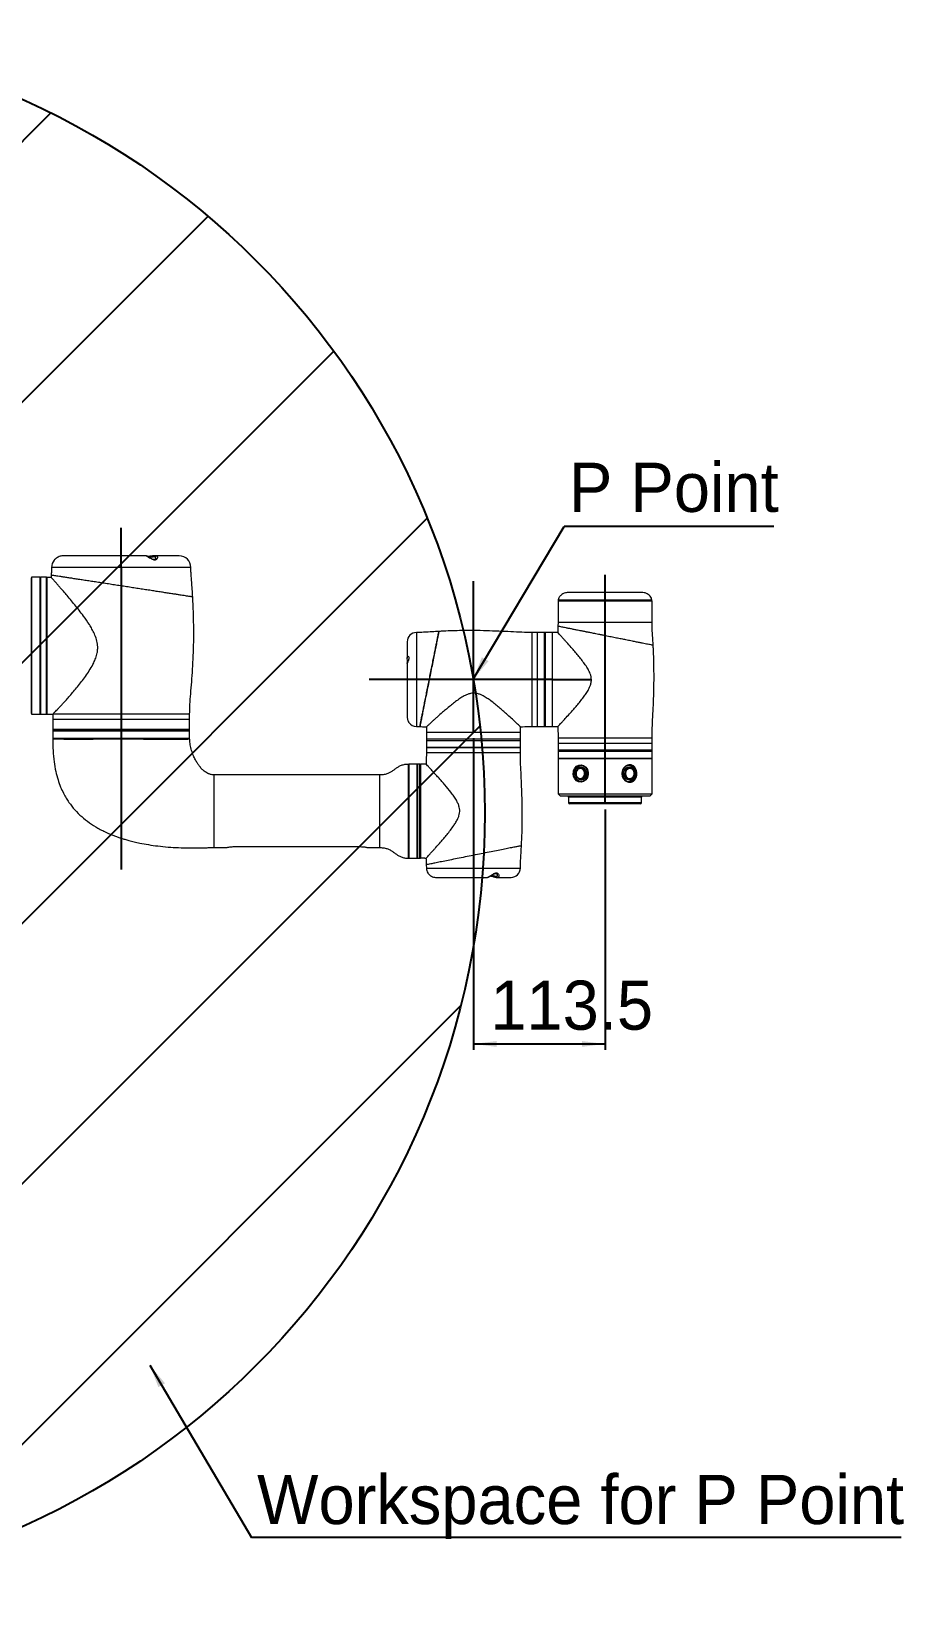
# Model space of a CAD drawing. Header units: millimetres. Extents: x 14 to 206, y 4 to 295.
# Drawn here: x 130.5 to 205.7, y 4.5 to 139.2 of the extents above; entities that cross this region are included whole.
import ezdxf

# ---------------------------------------------------------------- set-up
doc = ezdxf.new("R2010")
doc.units = ezdxf.units.MM
doc.layers.add('标注层', color=3, linetype='Continuous')
doc.styles.add('SLDTEXTSTYLE1', font='ARIAL.TTF', dxfattribs={"width": 0.5688})
doc.styles.add('SLDTEXTSTYLE2', font='ARIAL.TTF', dxfattribs={"width": 0.948})
doc.styles.get("Standard").update_dxf_attribs({"font": 'HYSWLONGFANGSONG.TTF'})
doc.dimstyles.new('SLDDIMSTYLE0', dxfattribs={"dimtxt": 4.10931, "dimasz": 2, "dimexe": 0, "dimexo": 0.0625, "dimgap": 1.027327, "dimtad": 2, "dimlfac": 10, "dimrnd": 1e-09, "dimzin": 12, "dimdsep": 46, "dimtxsty": 'SLDTEXTSTYLE1', "dimsah": 1, "dimcen": 0.09, "dimadec": 0, "dimazin": 3, "dimtfac": 1, "dimtofl": 0, "dimtmove": 0, "dimatfit": 3, "dimfxl": 0, "dimfrac": 2, "dimtolj": 1, "dimtzin": 12, "dimarcsym": 0})
doc.dimstyles.new('SLDDIMSTYLE2', dxfattribs={"dimtxt": 0.18, "dimasz": 2, "dimexe": 0, "dimexo": 0.0625, "dimgap": 0, "dimtad": 0, "dimtih": 1, "dimtoh": 1, "dimdec": 0, "dimrnd": 1e-09, "dimzin": 0, "dimdsep": 46, "dimtxsty": 'Standard', "dimsah": 1, "dimcen": 0.09, "dimadec": 0, "dimazin": 0, "dimtfac": 2, "dimtdec": 0, "dimtofl": 0, "dimtmove": 0, "dimatfit": 3, "dimfxl": 0, "dimfrac": 2, "dimtolj": 1, "dimtzin": 0, "dimarcsym": 0})

# ---------------------------------------------------------------- blocks, each defined once
blk = doc.blocks.new('_D_4')
at = {"layer": '标注层'}
for p, q in [((168.57, 78.28), (168.57, 51.43)), ((179.92, 72.13), (179.92, 51.43)), ((168.57, 51.93), (179.92, 51.93))]:
    blk.add_line(p, q, dxfattribs=at)
for points in [[(168.57, 51.93), (170.57, 51.68), (170.57, 52.18)], [(179.92, 51.93), (177.92, 52.18), (177.92, 51.68)]]:
    blk.add_solid(points, dxfattribs=at)
at = {"layer": '标注层', "insert": (170.03, 57.39), "char_height": 4.233, "attachment_point": 1, "style": 'SLDTEXTSTYLE2'}
blk.add_mtext('113.5', dxfattribs=at)
blk = doc.blocks.new('SW_NOTE_2')
at = {"layer": '标注层', "color": 0}
blk.add_line((18.07, 0), (0, 0), dxfattribs=at)
at = {"layer": '标注层', "color": 0, "insert": (0.42, 5.49), "char_height": 4.233, "attachment_point": 1, "style": 'SLDTEXTSTYLE2'}
blk.add_mtext('P Point', dxfattribs=at)
blk = doc.blocks.new('SW_NOTE_3')
at = {"layer": '标注层', "color": 0}
blk.add_line((56.01, 0), (0, 0), dxfattribs=at)
at = {"layer": '标注层', "color": 0, "insert": (0.49, 5.39), "char_height": 4.2333, "attachment_point": 1, "style": 'SLDTEXTSTYLE2'}
blk.add_mtext('Workspace for P Point', dxfattribs=at)

msp = doc.modelspace()

# ---------------------------------------------------------------- hatches: boundary and pattern name
at = {"layer": '标注层'}
h = msp.add_hatch(dxfattribs=at)
h.set_pattern_fill('ANSI31', color=256, scale=5, style=0)
edge = h.paths.add_edge_path(flags=0)
edge.add_arc((102.2219, 71.8307), 67.3392, 0, 360)
edge = h.paths.add_edge_path(flags=0)
edge.add_arc((102.2219, 71.8307), 19.2, 0, 360)

# ---------------------------------------------------------------- linework, layer by layer
at = {"color": 8, "linetype": 'Continuous', "lineweight": 18}
for p, q in [((144.2219, 92.9957), (132.2219, 92.9957)), ((131.2719, 92.1457), (131.2719, 80.3457)), ((131.7719, 80.3457), (131.7719, 92.1457)), ((183.9716, 90.0819), (175.8716, 90.0819)), ((175.8832, 90.1933), (183.96, 90.1933)), ((183.9716, 88.2319), (175.8716, 88.2319)), ((163.6716, 87.3819), (163.6716, 79.2819)), ((173.6216, 87.3819), (173.6216, 79.2819)), ((174.0716, 87.3819), (174.0716, 79.2819)), ((174.6716, 87.3819), (174.6716, 79.2819)), ((174.7716, 87.3819), (174.7716, 79.2819)), ((144.1219, 80.3457), (132.3219, 80.3457)), ((144.0729, 79.0307), (132.3219, 79.0307)), ((144.1219, 79.0307), (144.0729, 79.0307)), ((172.6216, 78.1819), (164.5216, 78.1819)), ((183.9716, 78.2819), (175.8716, 78.2819)), ((164.5216, 78.0819), (170.6586, 78.0819)), ((164.5216, 77.0319), (172.6216, 77.0319)), ((170.6586, 78.0819), (172.6216, 78.0819)), ((183.9716, 77.8319), (175.8716, 77.8319)), ((183.9716, 77.2319), (175.8716, 77.2319)), ((183.9716, 77.1319), (175.8716, 77.1319)), ((162.9705, 67.9325), (162.9705, 76.0314)), ((163.7716, 76.0319), (163.7716, 67.9319)), ((163.9716, 71.9819), (163.9716, 76.0319)), ((160.5216, 68.8519), (160.5216, 75.1119)), ((179.9216, 73.1819), (176.7716, 73.1819)), ((183.0716, 73.1819), (179.9216, 73.1819)), ((163.9716, 67.9319), (163.9716, 71.9819)), ((176.7716, 72.7319), (179.9216, 72.7319)), ((179.9216, 72.7319), (183.0716, 72.7319)), ((164.5216, 67.0819), (172.6216, 67.0819))]:
    msp.add_line(p, q, dxfattribs=at)
at = {"color": 7, "linetype": 'Continuous', "lineweight": 18}
for p, q in [((132.5228, 93.7045), (132.4858, 93.6692)), ((132.5235, 93.7034), (132.5683, 93.7447)), ((140.3327, 93.9957), (133.2412, 93.9957)), ((140.3291, 93.9928), (140.3274, 93.9926)), ((140.4722, 93.9513), (140.4234, 93.9614)), ((140.5229, 93.946), (140.4668, 93.9519)), ((140.5421, 93.9455), (140.491, 93.9493)), ((143.2219, 93.9957), (141.0924, 93.9957)), ((130.4719, 92.095), (130.4719, 80.3964)), ((130.4919, 91.9957), (130.4719, 91.9957)), ((131.2219, 92.1457), (130.4919, 92.1457)), ((130.4919, 92.1457), (130.4919, 80.3457)), ((131.2219, 92.1457), (131.2219, 80.3457)), ((131.7719, 92.1457), (131.2719, 92.1457)), ((131.8219, 92.1431), (131.8219, 80.3457)), ((131.8219, 92.1431), (131.9719, 92.1431)), ((132.1777, 92.1457), (132.1446, 92.1457)), ((132.1873, 92.3237), (132.1745, 92.1427)), ((183.0543, 90.833), (176.7889, 90.833)), ((182.5716, 90.8411), (177.2716, 90.8411)), ((175.8716, 90.0819), (175.8716, 88.2319)), ((175.9216, 90.1319), (183.9216, 90.1319)), ((183.9716, 88.2319), (183.9716, 90.0819)), ((175.8716, 88.2319), (175.8625, 87.9431)), ((162.8716, 86.5819), (162.8716, 85.1702)), ((174.0716, 87.3819), (173.6216, 87.3819)), ((174.6716, 87.3819), (174.0716, 87.3819)), ((174.7716, 87.3819), (174.6716, 87.3819)), ((175.3716, 87.3819), (174.7716, 87.3819)), ((175.8459, 87.3819), (175.3716, 87.3819)), ((175.3716, 87.3819), (175.3716, 79.2819)), ((175.3716, 87.3819), (175.3716, 79.4801)), ((162.8716, 84.7334), (162.8716, 80.0918)), ((130.4719, 80.4957), (130.4919, 80.4957)), ((130.4919, 80.3457), (131.2219, 80.3457)), ((131.2719, 80.3457), (131.7719, 80.3457)), ((131.8219, 80.3457), (132.3219, 80.3457)), ((132.3219, 80.3457), (132.3219, 79.8957)), ((144.1219, 79.8957), (132.3219, 79.8957)), ((132.3219, 79.8757), (132.3219, 79.0307)), ((137.3796, 79.8757), (132.3219, 79.8757)), ((144.1219, 79.8757), (137.3796, 79.8757)), ((144.1219, 79.8957), (144.1219, 80.3457)), ((144.1219, 79.0307), (144.1219, 79.8757)), ((132.3219, 79.0307), (132.3219, 78.9307)), ((132.3517, 78.9307), (132.3219, 78.9009)), ((144.0729, 78.9307), (132.3219, 78.9307)), ((132.3219, 78.9009), (132.3219, 78.2607)), ((132.3219, 78.9009), (137.3736, 78.9009)), ((132.3219, 78.2607), (132.3519, 78.2307)), ((144.1219, 78.2607), (132.3219, 78.2607)), ((144.0919, 78.2307), (132.3519, 78.2307)), ((137.3736, 78.9009), (144.1219, 78.9009)), ((144.1219, 78.9307), (144.0729, 78.9307)), ((144.0919, 78.2307), (144.1219, 78.2607)), ((144.1219, 78.9009), (144.092, 78.9307)), ((144.1219, 78.9307), (144.1219, 79.0307)), ((144.1219, 78.2607), (144.1219, 78.9009)), ((163.6716, 79.2819), (163.9627, 79.2735)), ((164.5216, 79.2563), (164.5216, 78.7819)), ((164.5216, 78.7819), (164.5216, 78.1819)), ((164.5216, 78.7819), (172.6216, 78.7819)), ((164.5216, 78.1819), (164.5216, 78.0819)), ((172.6216, 78.7819), (172.6216, 79.2616)), ((172.6216, 78.1819), (172.6216, 78.7819)), ((172.6216, 78.0819), (172.6216, 78.1819)), ((173.6216, 79.2819), (174.0716, 79.2819)), ((174.0716, 79.2819), (174.6716, 79.2819)), ((174.6716, 79.2819), (174.7716, 79.2819)), ((174.7716, 79.2819), (175.3716, 79.2819)), ((175.3716, 79.4801), (175.3716, 79.2819)), ((175.3716, 79.2819), (175.8512, 79.2819)), ((175.8716, 78.2819), (175.8716, 77.8319)), ((183.9716, 77.8319), (183.9716, 78.2819)), ((164.5216, 78.0819), (164.5216, 77.5119)), ((164.5216, 77.5119), (171.9301, 77.5119)), ((164.5216, 77.4819), (164.5216, 77.0319)), ((164.5216, 77.4819), (172.6216, 77.4819)), ((171.9301, 77.5119), (172.6216, 77.5119)), ((172.6216, 77.5119), (172.6216, 78.0819)), ((172.6216, 77.0319), (172.6216, 77.4819)), ((175.8716, 77.8319), (175.8716, 77.2319)), ((175.8716, 77.2319), (175.8716, 77.1319)), ((175.8716, 77.1319), (175.8716, 76.5319)), ((183.9716, 77.2319), (183.9716, 77.8319)), ((183.9716, 77.1319), (183.9716, 77.2319)), ((183.9716, 76.5319), (183.9716, 77.1319)), ((163.0216, 75.9814), (163.0216, 67.9824)), ((163.0416, 75.8819), (163.0216, 75.8819)), ((163.7216, 76.0319), (163.0416, 76.0319)), ((163.0416, 68.4548), (163.0416, 76.0319)), ((163.7216, 68.4548), (163.7216, 76.0319)), ((163.9716, 76.0319), (163.7716, 76.0319)), ((164.5012, 76.0319), (164.0216, 76.0319)), ((164.0216, 76.0319), (164.0216, 67.9357)), ((175.8716, 76.5319), (175.8716, 73.4819)), ((175.8716, 76.5319), (179.9216, 76.5319)), ((176.0698, 76.5319), (175.8716, 76.5319)), ((183.9716, 76.5319), (176.0698, 76.5319)), ((177.8701, 75.6819), (177.8005, 75.6819)), ((179.9216, 76.5319), (183.9716, 76.5319)), ((182.0426, 75.6819), (181.9731, 75.6819)), ((183.9716, 73.4819), (183.9716, 76.5319)), ((160.5216, 75.1119), (146.2216, 75.1119)), ((177.8005, 74.7819), (177.8701, 74.7819)), ((181.9731, 74.7819), (182.0426, 74.7819)), ((175.8716, 73.4819), (176.0716, 73.2819)), ((175.8716, 73.4819), (179.9216, 73.4819)), ((179.9216, 73.2819), (176.0716, 73.2819)), ((176.7716, 73.1819), (176.7716, 72.7319)), ((179.9216, 73.4819), (183.9716, 73.4819)), ((183.7716, 73.2819), (179.9216, 73.2819)), ((183.0716, 72.7319), (183.0716, 73.1819)), ((183.7716, 73.2819), (183.9716, 73.4819)), ((179.9216, 72.6319), (176.8716, 72.6319)), ((182.9716, 72.6319), (179.9216, 72.6319)), ((146.2216, 68.8519), (147.2911, 68.8519)), ((147.9124, 68.9319), (158.8308, 68.9319)), ((159.452, 68.8519), (160.5216, 68.8519)), ((163.0216, 68.0819), (163.0416, 68.0819)), ((163.0416, 67.9319), (163.0416, 68.4548)), ((163.0416, 67.9319), (163.7216, 67.9319)), ((163.7216, 67.9319), (163.7216, 68.4548)), ((163.7716, 67.9319), (163.9716, 67.9319)), ((164.2216, 67.9357), (164.0216, 67.9357)), ((164.3943, 67.9319), (164.4959, 67.9319)), ((164.5137, 67.373), (164.5216, 67.0819)), ((165.3568, 66.2819), (169.7703, 66.2819)), ((169.7641, 66.2874), (169.7714, 66.2862)), ((170.5913, 66.2819), (171.8216, 66.2819))]:
    msp.add_line(p, q, dxfattribs=at)
at = {"color": 7, "linetype": 'Continuous', "lineweight": 18, "flags": 128}
for points in [[(177.2716, 90.8411), (177.2326, 90.8373), (177.2149, 90.833)], [(182.6282, 90.833), (182.6106, 90.8373), (182.5716, 90.8411)], [(162.8726, 84.7265), (162.8791, 84.759), (162.8861, 84.8225), (162.8872, 84.91), (162.8816, 85.0088), (162.874, 85.1112), (162.872, 85.2063), (162.8815, 85.279), (162.9025, 85.3243), (162.9337, 85.3418), (162.9713, 85.3265), (163.0042, 85.2727), (163.017, 85.1921), (163.0096, 85.1081), (162.9903, 85.0269), (162.9903, 85.0269)], [(177.3319, 75.2382), (177.3481, 75.3938), (177.3936, 75.5413), (177.4661, 75.6733), (177.562, 75.7831), (177.6764, 75.8653), (177.8036, 75.9158), (177.9319, 75.9319)], [(178.3385, 75.1697), (178.3087, 75.0303), (178.249, 74.9048), (178.1635, 74.8015), (178.058, 74.7275), (177.9397, 74.688), (177.8167, 74.6855), (177.6973, 74.7202), (177.5896, 74.7898), (177.5011, 74.8896), (177.4377, 75.0126), (177.4038, 75.1506), (177.4017, 75.2942), (177.4314, 75.4335), (177.4911, 75.5591), (177.5766, 75.6624), (177.6821, 75.7363), (177.8004, 75.7759), (177.9234, 75.7784), (178.0429, 75.7437), (178.1505, 75.674), (178.239, 75.5743), (178.3024, 75.4512), (178.3363, 75.3132), (178.3385, 75.1697)], [(177.6819, 75.6429), (177.6433, 75.6263), (177.5502, 75.5582), (177.4784, 75.4612), (177.4343, 75.3437), (177.4219, 75.2164), (177.4422, 75.0904), (177.4934, 74.977), (177.571, 74.8863), (177.6681, 74.8262), (177.776, 74.8023), (177.7856, 74.802)], [(181.4133, 75.0596), (181.5034, 74.8446), (181.5039, 74.8438), (181.6521, 74.6737), (181.8358, 74.5667), (182.0346, 74.532), (182.2273, 74.5757), (182.3905, 74.6942), (182.5073, 74.8705), (182.5713, 75.085), (182.5792, 75.3161), (182.5469, 75.4873), (182.4539, 75.6896), (182.3131, 75.838), (182.1372, 75.9189), (181.94, 75.925), (181.742, 75.8529), (181.571, 75.7108), (181.4507, 75.5176), (181.3954, 75.2935), (181.3928, 75.2319), (181.3928, 75.2319)], [(181.5019, 75.251), (181.5222, 75.3926), (181.5732, 75.5233), (181.6515, 75.6341), (181.7517, 75.7175), (181.8669, 75.7678), (181.9894, 75.7816), (182.1108, 75.7579), (182.2228, 75.6984), (182.3178, 75.6071), (182.3893, 75.4902), (182.4324, 75.3558), (182.4442, 75.2128), (182.424, 75.0712), (182.3729, 74.9406), (182.2947, 74.8298), (182.1945, 74.7464), (182.0792, 74.6961), (181.9567, 74.6823), (181.8353, 74.7059), (181.7233, 74.7654), (181.6284, 74.8567), (181.5569, 74.9736), (181.5137, 75.1081), (181.5019, 75.251)], [(181.9719, 75.9283), (182.065, 75.9086), (182.1902, 75.8517), (182.3014, 75.7637), (182.3931, 75.6491), (182.4606, 75.5136), (182.5005, 75.3639), (182.5109, 75.2076), (182.4913, 75.0526), (182.4425, 74.9065), (182.3671, 74.7768), (182.2689, 74.6698), (182.1527, 74.5911), (182.0244, 74.5445), (181.9485, 74.5333)], [(182.051, 74.8019), (182.1224, 74.8096), (182.226, 74.8523), (182.3142, 74.9287), (182.3792, 75.032), (182.4152, 75.1531), (182.4191, 75.2812), (182.3903, 75.4049), (182.3316, 75.5133), (182.2482, 75.5966), (182.1473, 75.6476), (182.0381, 75.6616), (182.0305, 75.6611)]]:
    msp.add_lwpolyline(points, dxfattribs=at)
at = {"color": 8, "linetype": 'Continuous', "lineweight": 18, "flags": 128}
for points in [[(177.2156, 75.4792), (177.3075, 75.6957), (177.4554, 75.864), (177.6479, 75.9624), (177.8626, 75.9775), (178.0743, 75.9105), (178.2612, 75.7691), (178.4006, 75.5656), (178.47, 75.3234), (178.47, 75.1404), (178.4015, 74.9003), (178.2639, 74.6976), (178.0741, 74.5533), (177.8583, 74.4858), (177.6458, 74.502), (177.4581, 74.5977), (177.3098, 74.7645), (177.2151, 74.9865), (177.1835, 75.2319), (177.1835, 75.2319)], [(178.1564, 75.1832), (178.1525, 75.3113), (178.1163, 75.4324), (178.0512, 75.5356), (177.9629, 75.6118), (177.8592, 75.6543), (177.7494, 75.6593), (177.6819, 75.6429)]]:
    msp.add_lwpolyline(points, dxfattribs=at)
at = {"color": 7, "linetype": 'Continuous', "lineweight": 18}
for centre, radius, start, end in [((133.2219, 92.9957), 1, 140.720961, 180), ((143.2219, 92.9957), 1, 0, 90), ((131.2719, 92.0957), 0.05, 90, 180), ((131.7719, 92.0957), 0.05, 0, 90), ((175.9216, 90.0819), 0.05, 90, 180), ((175.9319, 90.1819), 0.05, 166.851125, 270), ((183.9113, 90.1819), 0.05, 270, 13.148875), ((183.9216, 90.0819), 0.05, 0, 90), ((163.6716, 86.5819), 0.8, 90, 180), ((131.2719, 80.3957), 0.05, 180, 270), ((131.7719, 80.3957), 0.05, 270, 360), ((163.6716, 80.0819), 0.8, 215.031589, 270), ((132.3716, 78.1807), 0.05, 89.952088, 180.029141), ((144.0721, 78.1807), 0.05, 1.288223, 90.037833), ((162.9716, 75.9814), 0.05, 0, 91.179458), ((163.7716, 75.9819), 0.05, 90, 180), ((163.9716, 75.9819), 0.05, 360, 90), ((177.7614, 75.2549), 0.4288, 350.076586, 84.757808), ((177.8309, 75.2549), 0.4288, 350.075427, 84.758967), ((182.0026, 75.2675), 0.4155, 94.069251, 182.756746), ((182.0721, 75.2675), 0.4154, 94.067631, 182.758365), ((178.0054, 75.1965), 0.6748, 176.455713, 258.181953), ((177.7759, 75.1892), 0.408, 273.467432, 358.846837), ((177.8454, 75.1892), 0.408, 273.467144, 358.847126), ((182.007, 75.2024), 0.4218, 173.858916, 265.385844), ((182.0765, 75.2024), 0.4218, 173.85699, 265.387769), ((176.6716, 73.1819), 0.1, 0, 90), ((183.1716, 73.1819), 0.1, 90, 180), ((176.8716, 72.7319), 0.1, 180, 270), ((182.9716, 72.7319), 0.1, 270, 0), ((162.9716, 67.9824), 0.05, 268.820542, 0), ((163.7716, 67.9819), 0.05, 180, 270), ((163.9716, 67.9819), 0.05, 270, 0), ((165.3216, 67.0819), 0.8, 180, 211.231701), ((171.8216, 67.0819), 0.8, 270, 0)]:
    msp.add_arc(centre, radius, start, end, dxfattribs=at)
at = {"color": 8, "linetype": 'Continuous', "lineweight": 18}
for centre, radius, start, end in [((182.0913, 75.2588), 0.4069, 98.593217, 181.686024), ((177.7611, 75.1968), 0.3956, 273.546727, 358.038693), ((182.0839, 75.2024), 0.4018, 173.649771, 265.295956)]:
    msp.add_arc(centre, radius, start, end, dxfattribs=at)
at = {"color": 7, "linetype": 'Continuous', "lineweight": 18}
for points, knots in [([(132.2219, 92.9957), (132.2197, 92.9103), (132.2145, 92.7087), (132.1988, 92.4849), (132.189, 92.3464), (132.1873, 92.3237)], [0, 0, 0, 0, 0.38093318, 0.89859799, 1, 1, 1, 1]), ([(133.25, 93.9926), (133.2323, 93.9936), (133.1649, 93.9976), (133.0298, 93.976), (132.8656, 93.9262), (132.7083, 93.8487), (132.5756, 93.7552), (132.5025, 93.6864), (132.4624, 93.6449), (132.4428, 93.6228), (132.4468, 93.6273), (132.4478, 93.6284)], [0, 0, 0, 0, 0.05241175, 0.19961397, 0.34080784, 0.49211891, 0.66520301, 0.82452327, 0.85708419, 0.96307847, 1, 1, 1, 1]), ([(132.4858, 93.6692), (132.4781, 93.6612), (132.4596, 93.642), (132.453, 93.6345), (132.4492, 93.6301)], [0, 0, 0, 0, 0.41442506, 1, 1, 1, 1]), ([(141.2212, 93.7616), (141.2213, 93.7607), (141.2219, 93.7574), (141.2104, 93.7251), (141.1743, 93.6888), (141.125, 93.6655), (141.0639, 93.6583), (140.9862, 93.6715), (140.8979, 93.7038), (140.8004, 93.7507), (140.6933, 93.81), (140.5887, 93.8708), (140.4944, 93.9247), (140.4195, 93.9652), (140.3755, 93.9834), (140.3541, 93.9929), (140.3342, 93.9948), (140.3295, 93.9952)], [0, 0, 0, 0, 0.03123067, 0.11912399, 0.20888318, 0.2711293, 0.32307822, 0.38068052, 0.44013662, 0.50945759, 0.59266596, 0.68571698, 0.76893529, 0.85803331, 0.94474108, 0.9868505, 1, 1, 1, 1]), ([(141.0775, 93.9942), (141.0463, 93.9929), (140.9766, 93.9902), (140.8588, 93.973), (140.7345, 93.9549), (140.6219, 93.9442), (140.5511, 93.9429), (140.5244, 93.9458), (140.5229, 93.946)], [0, 0, 0, 0, 0.17665356, 0.39398377, 0.60427389, 0.80213836, 0.98872432, 1, 1, 1, 1]), ([(141.0306, 93.9926), (141.0283, 93.9926), (141.0183, 93.9926), (141.007, 93.9909), (140.9982, 93.9897)], [0, 0, 0, 0, 0.227996, 1, 1, 1, 1]), ([(144.3824, 90.4478), (144.3813, 90.4695), (144.3669, 90.7541), (144.3348, 91.2221), (144.292, 91.827), (144.2581, 92.2982), (144.2306, 92.6793), (144.2244, 92.902), (144.2219, 92.9957)], [0, 0, 0, 0, 0.025533764, 0.334773215, 0.551181826, 0.738201165, 0.889896394, 1, 1, 1, 1]), ([(131.9719, 92.1431), (131.9915, 92.1431), (132.0308, 92.1433), (132.0834, 92.1441), (132.1226, 92.145), (132.1448, 92.1456), (132.1447, 92.1456), (132.1446, 92.1456)], [0, 0, 0, 0, 0.21477552, 0.42954686, 0.64437422, 0.85924271, 1, 1, 1, 1]), ([(132.3219, 80.3457), (132.3242, 80.348), (132.3311, 80.3549), (132.408, 80.4319), (132.554, 80.5801), (132.7225, 80.754), (132.8871, 80.9264), (133.0736, 81.1249), (133.2997, 81.3698), (133.5663, 81.6651), (133.8766, 82.0184), (134.2041, 82.4029), (134.5434, 82.8171), (134.8867, 83.2557), (135.2289, 83.7241), (135.5625, 84.224), (135.837, 84.713), (136.0404, 85.1821), (136.1527, 85.5741), (136.1997, 85.9332), (136.1986, 86.3183), (136.1122, 86.7794), (135.9288, 87.2567), (135.7099, 87.6849), (135.4014, 88.1985), (135.0236, 88.7401), (134.5958, 89.3039), (134.2122, 89.7846), (133.8359, 90.241), (133.5121, 90.6239), (133.2437, 90.9364), (133.0238, 91.1897), (132.8205, 91.4217), (132.6004, 91.6709), (132.4284, 91.8638), (132.3067, 91.9994), (132.237, 92.0769), (132.1936, 92.1249), (132.1736, 92.1471), (132.1769, 92.1434), (132.1777, 92.1425)], [0, 0, 0, 0, 0.01816367, 0.05288826, 0.08855803, 0.11082654, 0.13309926, 0.15600521, 0.17891451, 0.20866836, 0.23842792, 0.26902379, 0.2996227, 0.33016372, 0.36070304, 0.3920947, 0.42345438, 0.44577449, 0.46851054, 0.48357503, 0.49893413, 0.52484712, 0.55187449, 0.57424153, 0.59662307, 0.64236454, 0.6759871, 0.70960873, 0.7442268, 0.77883746, 0.80258929, 0.82633832, 0.85068198, 0.87502155, 0.91415326, 0.934271, 0.95438692, 0.97399465, 0.99360143, 1, 1, 1, 1]), ([(144.1219, 80.3457), (144.1286, 80.6259), (144.1428, 81.2151), (144.2178, 82.1399), (144.2996, 83.1487), (144.3784, 84.2359), (144.4389, 85.3887), (144.4731, 86.5867), (144.477, 87.7103), (144.4581, 88.7345), (144.4274, 89.6149), (144.3967, 90.1827), (144.3824, 90.4478)], [0, 0, 0, 0, 0.08310751, 0.17479121, 0.27509623, 0.38331677, 0.49810044, 0.61745638, 0.7387291, 0.83133102, 0.92126715, 1, 1, 1, 1]), ([(176.7889, 90.833), (176.6911, 90.8279), (176.513, 90.8186), (176.2753, 90.7245), (176.086, 90.5781), (175.9458, 90.3997), (175.9083, 90.2566), (175.8924, 90.1959)], [0, 0, 0, 0, 0.24481032, 0.44587817, 0.63064466, 0.84348002, 1, 1, 1, 1]), ([(183.9526, 90.1955), (183.9407, 90.2442), (183.9115, 90.3629), (183.8004, 90.5273), (183.6506, 90.6683), (183.4755, 90.7646), (183.2779, 90.8236), (183.133, 90.8297), (183.0543, 90.833)], [0, 0, 0, 0, 0.1251079, 0.30536297, 0.48755712, 0.63739952, 0.80287226, 1, 1, 1, 1]), ([(175.8632, 87.9431), (175.8615, 87.8704), (175.857, 87.6807), (175.8449, 87.4914), (175.8375, 87.3747)], [0, 0, 0, 0, 0.3835049, 1, 1, 1, 1]), ([(184.0681, 86.303), (184.0592, 86.4463), (184.0339, 86.8551), (183.9883, 87.4975), (183.9769, 87.9977), (183.9716, 88.2319)], [0, 0, 0, 0, 0.22308093, 0.63612531, 1, 1, 1, 1]), ([(165.6007, 87.4763), (165.5058, 87.4714), (165.2002, 87.4558), (164.7108, 87.4259), (164.1628, 87.3922), (163.8251, 87.3851), (163.6716, 87.3819)], [0, 0, 0, 0, 0.1475528, 0.47531203, 0.76156167, 1, 1, 1, 1]), ([(163.9605, 79.2764), (163.9612, 79.2802), (163.9627, 79.2878), (163.9752, 79.3502), (163.995, 79.4491), (164.0258, 79.603), (164.0701, 79.8244), (164.1305, 80.1265), (164.2019, 80.4837), (164.283, 80.8892), (164.3724, 81.3359), (164.4684, 81.816), (164.5695, 82.3215), (164.6741, 82.8445), (164.7803, 83.3756), (164.8866, 83.9068), (164.9912, 84.4298), (165.0923, 84.9355), (165.1883, 85.4156), (165.2777, 85.8625), (165.3588, 86.268), (165.4302, 86.6251), (165.4906, 86.9273), (165.5349, 87.1487), (165.5657, 87.3027), (165.5856, 87.4022), (165.5983, 87.4655), (165.5998, 87.4733), (165.6006, 87.4772)], [0, 0, 0, 0, 0.03103797, 0.06222624, 0.09350093, 0.12482427, 0.16649709, 0.20817125, 0.24976105, 0.29149538, 0.33319767, 0.37475974, 0.41646258, 0.45818951, 0.49982655, 0.54142582, 0.58313479, 0.62484193, 0.66636252, 0.70803644, 0.74976492, 0.79128858, 0.83294003, 0.87463794, 0.90589336, 0.93712052, 0.96856713, 1, 1, 1, 1]), ([(165.6006, 87.4772), (165.5984, 87.466), (165.5939, 87.4437), (165.5591, 87.2698), (165.5043, 86.9955), (165.4296, 86.6222), (165.337, 86.159), (165.2288, 85.618), (165.1076, 85.012), (164.9762, 84.3552), (164.8386, 83.6671), (164.6982, 82.965), (164.5596, 82.2722), (164.4269, 81.6083), (164.3045, 80.9965), (164.1961, 80.4547), (164.1056, 80.0019), (164.0347, 79.6477), (163.9872, 79.4101), (163.9622, 79.285), (163.9629, 79.2887), (163.9632, 79.2901)], [0, 0, 0, 0, 0.05240521, 0.10481187, 0.15719692, 0.20958575, 0.26240084, 0.31522062, 0.368974, 0.42273107, 0.47742528, 0.53212074, 0.58737302, 0.642623, 0.69778374, 0.75293913, 0.80733962, 0.86173447, 0.91499241, 0.96824685, 1, 1, 1, 1]), ([(173.6216, 87.3819), (173.334, 87.3868), (172.7255, 87.3972), (171.7746, 87.446), (170.7553, 87.4939), (169.6977, 87.5331), (168.6311, 87.5529), (167.6544, 87.5502), (166.7848, 87.5299), (166.1289, 87.5048), (165.739, 87.4838), (165.6007, 87.4763)], [0, 0, 0, 0, 0.10751959, 0.2274602, 0.35588932, 0.48898039, 0.62306951, 0.75464484, 0.85405113, 0.94820424, 1, 1, 1, 1]), ([(178.7443, 83.3319), (178.7373, 83.4162), (178.7232, 83.5877), (178.6263, 83.8904), (178.4577, 84.2285), (178.216, 84.6013), (177.9488, 84.9647), (177.6644, 85.3209), (177.3798, 85.6627), (177.053, 86.0422), (176.7649, 86.3681), (176.5213, 86.6392), (176.3223, 86.8585), (176.1224, 87.0765), (175.9548, 87.2575), (175.8526, 87.3671), (175.848, 87.372), (175.8459, 87.3742)], [0, 0, 0, 0, 0.03559231, 0.07244317, 0.13380572, 0.19653574, 0.2647119, 0.33290314, 0.40298462, 0.47305669, 0.57831064, 0.63229055, 0.68626006, 0.76797896, 0.85182468, 0.93366713, 1, 1, 1, 1]), ([(183.9716, 78.2819), (183.9765, 78.5695), (183.9868, 79.178), (184.0356, 80.1289), (184.0836, 81.1482), (184.1227, 82.2058), (184.1426, 83.2724), (184.1399, 84.2491), (184.1195, 85.1187), (184.0945, 85.7746), (184.0734, 86.1645), (184.0659, 86.3029)], [0, 0, 0, 0, 0.10751886, 0.22745942, 0.35588812, 0.48897913, 0.62306743, 0.75464212, 0.85404845, 0.94820069, 1, 1, 1, 1]), ([(162.9903, 85.0269), (162.9783, 84.9905), (162.9542, 84.9177), (162.9137, 84.823), (162.8848, 84.7553), (162.8721, 84.7222), (162.8727, 84.725), (162.8728, 84.7258)], [0, 0, 0, 0, 0.23133895, 0.46238716, 0.69583533, 0.90910313, 1, 1, 1, 1]), ([(175.8512, 79.2865), (175.8536, 79.289), (175.8589, 79.2946), (175.9416, 79.3815), (176.0768, 79.5242), (176.2817, 79.7423), (176.5729, 80.0557), (176.9073, 80.4231), (177.2222, 80.7777), (177.5013, 81.1009), (177.7884, 81.4455), (178.0584, 81.791), (178.3019, 82.1327), (178.4887, 82.4354), (178.6263, 82.7224), (178.7263, 83.0073), (178.7379, 83.2168), (178.7443, 83.3319)], [0, 0, 0, 0, 0.05984049, 0.13429326, 0.20440565, 0.27607236, 0.3779389, 0.48271934, 0.55067065, 0.61863344, 0.68853026, 0.75842286, 0.81542174, 0.87286995, 0.91190401, 0.95161064, 1, 1, 1, 1]), ([(168.5716, 82.1547), (168.4873, 82.1477), (168.3158, 82.1335), (168.0131, 82.0367), (167.675, 81.8681), (167.3022, 81.6264), (166.9388, 81.3591), (166.5826, 81.0747), (166.2408, 80.7902), (165.8613, 80.4634), (165.5354, 80.1752), (165.2643, 79.9316), (165.045, 79.7327), (164.827, 79.5328), (164.646, 79.3652), (164.5364, 79.263), (164.5315, 79.2584), (164.5293, 79.2563)], [0, 0, 0, 0, 0.03559222, 0.07244332, 0.13380622, 0.19653614, 0.26471211, 0.33290377, 0.40298507, 0.47305672, 0.57831089, 0.63229097, 0.68626007, 0.76797902, 0.85182482, 0.93366716, 1, 1, 1, 1]), ([(172.617, 79.2616), (172.6145, 79.264), (172.6089, 79.2693), (172.522, 79.352), (172.3793, 79.4871), (172.1612, 79.6921), (171.8478, 79.9832), (171.4804, 80.3176), (171.1258, 80.6326), (170.8026, 80.9116), (170.458, 81.1988), (170.1125, 81.4688), (169.7708, 81.7122), (169.4681, 81.8991), (169.1811, 82.0367), (168.8962, 82.1366), (168.6867, 82.1483), (168.5716, 82.1547)], [0, 0, 0, 0, 0.05984052, 0.13429331, 0.20440561, 0.27607249, 0.37793928, 0.48271995, 0.55067106, 0.6186336, 0.68853071, 0.75842345, 0.81542217, 0.87287016, 0.91190395, 0.95161152, 1, 1, 1, 1]), ([(132.522, 79.8957), (132.522, 79.8934), (132.5219, 79.8867), (132.5219, 79.8801), (132.5219, 79.8757)], [0, 0, 0, 0, 0.34186906, 1, 1, 1, 1]), ([(143.9219, 79.8757), (143.9218, 79.8801), (143.9218, 79.8867), (143.9218, 79.8934), (143.9218, 79.8957)], [0, 0, 0, 0, 0.6579263, 1, 1, 1, 1]), ([(162.8729, 80.1047), (162.8724, 80.0924), (162.8707, 80.0535), (162.8795, 79.9711), (162.9013, 79.8724), (162.934, 79.778), (162.9732, 79.6948), (163.0052, 79.64), (163.0199, 79.6174), (163.0167, 79.6225), (163.0165, 79.6228)], [0, 0, 0, 0, 0.067627313, 0.213630982, 0.355546219, 0.503600645, 0.665231854, 0.83515673, 0.990994782, 1, 1, 1, 1]), ([(132.323, 78.1806), (132.3276, 77.8488), (132.3366, 77.2015), (132.4242, 76.2757), (132.5686, 75.4405), (132.7608, 74.7133), (132.9855, 74.0903), (133.2264, 73.5642), (133.47, 73.1258), (133.7881, 72.6353), (134.2214, 72.0884), (134.8169, 71.5008), (135.4818, 70.9781), (136.2322, 70.5047), (137.059, 70.0921), (137.746, 69.8222), (138.2397, 69.6558), (138.5525, 69.5583), (138.9153, 69.4549), (139.3473, 69.3449), (139.9028, 69.2214), (140.5881, 69.0955), (141.4001, 68.9811), (142.268, 68.8944), (143.1525, 68.8403), (143.9514, 68.8199), (144.63, 68.82), (145.1644, 68.8296), (145.6017, 68.8417), (145.9427, 68.8511), (146.1376, 68.8517), (146.2216, 68.8519)], [0, 0, 0, 0, 0.051477055, 0.100407919, 0.144119211, 0.18285073, 0.216950164, 0.246755954, 0.272534262, 0.294692576, 0.337417175, 0.380499556, 0.424204408, 0.468381478, 0.517946675, 0.567349241, 0.582777309, 0.598768776, 0.618189042, 0.641297985, 0.667929498, 0.706478874, 0.749371692, 0.795130696, 0.841776721, 0.886835585, 0.919095083, 0.947070962, 0.969765723, 0.986970301, 1, 1, 1, 1]), ([(132.3716, 78.2307), (132.3786, 78.2307), (132.3926, 78.2307), (132.5074, 78.2307), (132.689, 78.2307), (132.8577, 78.2307), (133.0489, 78.2307), (133.264, 78.2307), (133.6477, 78.2307), (134.0883, 78.2307), (134.5817, 78.2307), (135.1195, 78.2307), (135.6946, 78.2307), (136.3006, 78.2307), (136.9287, 78.2307), (137.574, 78.2307), (138.229, 78.2307), (138.8849, 78.2307), (139.5344, 78.2307), (140.1686, 78.2307), (140.7796, 78.2307), (141.3593, 78.2307), (141.8986, 78.2307), (142.3917, 78.2307), (142.8285, 78.2307), (143.2016, 78.2307), (143.5165, 78.2307), (143.6719, 78.2307), (143.7495, 78.2307)], [0, 0, 0, 0, 0.03962516, 0.07962476, 0.11975258, 0.15975253, 0.15990768, 0.2000309, 0.2402828, 0.28040621, 0.32035584, 0.36043187, 0.40038165, 0.44004245, 0.47982713, 0.51948651, 0.55936068, 0.599363, 0.63923691, 0.67945909, 0.71981258, 0.76003612, 0.80050237, 0.84110067, 0.88156958, 0.92100701, 0.96056339, 1, 1, 1, 1]), ([(146.2216, 75.1119), (146.1172, 75.1204), (145.9283, 75.1357), (145.6911, 75.2331), (145.5177, 75.3338), (145.3394, 75.4643), (145.1448, 75.6451), (144.9512, 75.8766), (144.7755, 76.1305), (144.6073, 76.4209), (144.4348, 76.7877), (144.2792, 77.225), (144.1569, 77.6969), (144.1361, 78.0251), (144.1261, 78.1821)], [0, 0, 0, 0, 0.07777239, 0.14069251, 0.18937713, 0.22751492, 0.3055264, 0.38714928, 0.45250699, 0.53606926, 0.63756041, 0.75481566, 0.88269712, 1, 1, 1, 1]), ([(163.9604, 79.2736), (164.0331, 79.2719), (164.2228, 79.2674), (164.4121, 79.2553), (164.5288, 79.2478)], [0, 0, 0, 0, 0.38350822, 1, 1, 1, 1]), ([(172.6172, 79.256), (172.6819, 79.259), (173.0164, 79.2744), (173.3514, 79.2786), (173.6216, 79.2819)], [0, 0, 0, 0, 0.19322447, 1, 1, 1, 1]), ([(175.8457, 79.2863), (175.8487, 79.2216), (175.864, 78.8871), (175.8682, 78.5521), (175.8716, 78.2819)], [0, 0, 0, 0, 0.19322219, 1, 1, 1, 1]), ([(164.5216, 77.0319), (164.5179, 76.7443), (164.5136, 76.4094), (164.4981, 76.0748), (164.4959, 76.0276)], [0, 0, 0, 0, 0.85882796, 1, 1, 1, 1]), ([(164.6716, 77.5119), (164.6716, 77.5059), (164.6716, 77.4959), (164.6716, 77.4859), (164.6716, 77.4819)], [0, 0, 0, 0, 0.60152938, 1, 1, 1, 1]), ([(172.4716, 77.4819), (172.4716, 77.4859), (172.4716, 77.4959), (172.4716, 77.5059), (172.4716, 77.5119)], [0, 0, 0, 0, 0.39847009, 1, 1, 1, 1]), ([(172.7162, 69.011), (172.728, 69.239), (172.7541, 69.7481), (172.78, 70.5536), (172.7928, 71.4358), (172.788, 72.375), (172.7649, 73.3522), (172.7254, 74.3455), (172.6798, 75.3003), (172.6351, 76.1913), (172.6259, 76.7617), (172.6216, 77.0319)], [0, 0, 0, 0, 0.08532494, 0.19057779, 0.30121679, 0.41513591, 0.54165771, 0.66656184, 0.78674986, 0.89899597, 1, 1, 1, 1]), ([(162.9695, 76.0275), (162.8608, 76.0227), (162.6468, 76.0131), (162.3489, 75.9267), (162.0912, 75.7982), (161.8693, 75.6457), (161.66, 75.4878), (161.4392, 75.3384), (161.1844, 75.2135), (160.8738, 75.1265), (160.6458, 75.1171), (160.5216, 75.1119)], [0, 0, 0, 0, 0.12207264, 0.24029586, 0.34542799, 0.44477056, 0.54264622, 0.64041659, 0.74406115, 0.86063703, 1, 1, 1, 1]), ([(164.4959, 67.9396), (164.4937, 67.9372), (164.4828, 67.9256), (164.5301, 67.9762), (164.6287, 68.082), (164.7852, 68.2513), (164.9648, 68.4472), (165.1524, 68.6538), (165.3981, 68.9269), (165.6896, 69.2562), (166.02, 69.6396), (166.3062, 69.9828), (166.5979, 70.3476), (166.8576, 70.701), (167.0757, 71.0368), (167.228, 71.3199), (167.333, 71.5885), (167.3903, 71.834), (167.401, 72.0907), (167.3569, 72.3643), (167.2553, 72.6464), (167.0922, 72.9598), (166.8823, 73.285), (166.5485, 73.7349), (166.2008, 74.1562), (165.8607, 74.549), (165.6111, 74.8301), (165.3721, 75.0945), (165.1261, 75.3624), (164.8877, 75.6187), (164.6801, 75.8391), (164.545, 75.9814), (164.4888, 76.0404), (164.4999, 76.0288), (164.5012, 76.0273)], [0, 0, 0, 0, 0.00933429, 0.04489413, 0.08147862, 0.11748239, 0.15425443, 0.18098639, 0.20772374, 0.26267103, 0.29727726, 0.33188805, 0.36749875, 0.40310035, 0.42856375, 0.45427058, 0.4718117, 0.48972545, 0.50732171, 0.5256627, 0.54792221, 0.57074659, 0.60129108, 0.63186082, 0.69459488, 0.72609974, 0.75760021, 0.79004905, 0.82248835, 0.86460953, 0.90776741, 0.94995961, 0.99382348, 1, 1, 1, 1]), ([(177.1835, 75.2319), (177.1835, 75.233), (177.1836, 75.3167), (177.1997, 75.3985), (177.2156, 75.4792)], [0, 0, 0, 0, 0.01293593, 1, 1, 1, 1]), ([(177.2602, 75.2319), (177.2658, 75.1541), (177.2772, 74.9967), (177.3673, 74.788), (177.5039, 74.6296), (177.6802, 74.538), (177.8801, 74.5224), (178.0829, 74.5865), (178.2617, 74.7233), (178.3927, 74.9164), (178.4521, 75.1244), (178.4521, 75.3401), (178.3921, 75.5494), (178.2603, 75.7419), (178.0831, 75.8768), (177.8823, 75.9411), (177.681, 75.9266), (177.5023, 75.8335), (177.3665, 75.6739), (177.2772, 75.4663), (177.2659, 75.3104), (177.2602, 75.2319)], [0, 0, 0, 0, 0.05296039, 0.10707406, 0.16054307, 0.2132817, 0.26623729, 0.31997556, 0.373821, 0.42717607, 0.48053607, 0.51944702, 0.57330401, 0.62702836, 0.67997698, 0.73270988, 0.78619037, 0.84030653, 0.893931, 0.94662557, 1, 1, 1, 1]), ([(181.3678, 75.2319), (181.3683, 75.2539), (181.3711, 75.3587), (181.419, 75.5446), (181.5519, 75.7559), (181.7401, 75.9102), (181.9578, 75.9885), (182.1763, 75.9818), (182.3719, 75.893), (182.5277, 75.7313), (182.6218, 75.5299), (182.6653, 75.3042), (182.6573, 75.0712), (182.5858, 74.8362), (182.4562, 74.6437), (182.2768, 74.5154), (182.0645, 74.4678), (181.8441, 74.5057), (181.6399, 74.6231), (181.4775, 74.8083), (181.3826, 75.0227), (181.3722, 75.1698), (181.3678, 75.2319)], [0, 0, 0, 0, 0.01394658, 0.06646765, 0.11938507, 0.17324877, 0.22732662, 0.28070319, 0.33364407, 0.3870359, 0.4409461, 0.48102469, 0.53341291, 0.58587481, 0.63904034, 0.6932498, 0.74737371, 0.80062388, 0.85354942, 0.9069599, 0.96066331, 1, 1, 1, 1]), ([(177.1789, 75.3699), (177.174, 75.3369), (177.1685, 75.3005), (177.1679, 75.2636), (177.1678, 75.2602)], [0, 0, 0, 0, 0.90662057, 1, 1, 1, 1]), ([(181.4204, 75.059), (181.4149, 75.0831), (181.4046, 75.1284), (181.4044, 75.175), (181.4044, 75.1968)], [0, 0, 0, 0, 0.53217768, 1, 1, 1, 1]), ([(147.2911, 68.8535), (147.2892, 68.853), (147.2773, 68.85), (147.3351, 68.8651), (147.4678, 68.8941), (147.6628, 68.9223), (147.8206, 68.9315), (147.9012, 68.9319), (147.9124, 68.9319)], [0, 0, 0, 0, 0.04759958, 0.29794434, 0.54444113, 0.76893592, 0.96792335, 1, 1, 1, 1]), ([(158.8308, 68.9319), (158.9015, 68.9301), (159.0428, 68.9265), (159.2237, 68.9023), (159.3595, 68.8764), (159.4452, 68.8553), (159.4499, 68.8541), (159.452, 68.8535)], [0, 0, 0, 0, 0.2017652, 0.40313, 0.59723017, 0.81153588, 1, 1, 1, 1]), ([(160.5216, 68.8519), (160.6478, 68.8466), (160.8794, 68.8369), (161.1942, 68.7469), (161.4519, 68.6181), (161.6739, 68.4657), (161.8832, 68.3078), (162.1039, 68.1583), (162.3588, 68.0337), (162.6523, 67.9502), (162.8628, 67.941), (162.9694, 67.9363)], [0, 0, 0, 0, 0.1416526, 0.25988092, 0.36501786, 0.46436466, 0.56224504, 0.66001987, 0.76366816, 0.88025075, 1, 1, 1, 1]), ([(172.6216, 67.0819), (172.6254, 67.251), (172.634, 67.6252), (172.6724, 68.2346), (172.7018, 68.7085), (172.7147, 68.9777), (172.7162, 69.011)], [0, 0, 0, 0, 0.26257434, 0.58138245, 0.94818773, 1, 1, 1, 1]), ([(164.3943, 67.932), (164.3949, 67.932), (164.3973, 67.9319), (164.3811, 67.9326), (164.3473, 67.9338), (164.2981, 67.9351), (164.2535, 67.9357), (164.2278, 67.9357), (164.2216, 67.9357)], [0, 0, 0, 0, 0.07382709, 0.28826953, 0.50277835, 0.71746948, 0.93217405, 1, 1, 1, 1]), ([(164.4877, 67.9392), (164.4961, 67.807), (164.508, 67.6184), (164.5124, 67.4294), (164.5137, 67.373)], [0, 0, 0, 0, 0.70117867, 1, 1, 1, 1]), ([(164.6369, 66.6683), (164.6375, 66.6674), (164.6409, 66.6626), (164.6633, 66.6305), (164.7106, 66.5724), (164.7552, 66.5303), (164.7663, 66.5198)], [0, 0, 0, 0, 0.06161819, 0.33943452, 0.83458888, 1, 1, 1, 1]), ([(164.64, 66.6635), (164.64, 66.6635), (164.6399, 66.6637), (164.6417, 66.6611), (164.6493, 66.65), (164.6603, 66.6355), (164.6634, 66.6314)], [0, 0, 0, 0, 0.010681777, 0.178557669, 0.764656304, 1, 1, 1, 1]), ([(164.7663, 66.5198), (164.8048, 66.4875), (164.8856, 66.4198), (165.0443, 66.3387), (165.2149, 66.2877), (165.3208, 66.285), (165.3712, 66.2838)], [0, 0, 0, 0, 0.25790088, 0.54226567, 0.78234747, 1, 1, 1, 1]), ([(169.7721, 66.2832), (169.7815, 66.284), (169.8104, 66.2866), (169.8447, 66.2997), (169.8757, 66.3134), (169.8872, 66.3185)], [0, 0, 0, 0, 0.23340705, 0.71752349, 1, 1, 1, 1]), ([(169.8872, 66.3185), (169.9008, 66.325), (169.9428, 66.3454), (170.0238, 66.3909), (170.1321, 66.4558), (170.2414, 66.5217), (170.3409, 66.5761), (170.4218, 66.6101), (170.4856, 66.6236), (170.5335, 66.6191), (170.577, 66.599), (170.6189, 66.5604), (170.6445, 66.5131), (170.6459, 66.4981), (170.6466, 66.4911)], [0, 0, 0, 0, 0.05180435, 0.15996667, 0.26765044, 0.37906938, 0.47040774, 0.53882476, 0.59217673, 0.64422736, 0.70822236, 0.80389453, 0.90766146, 1, 1, 1, 1]), ([(170.0426, 66.4029), (170.0578, 66.4015), (170.103, 66.3975), (170.1917, 66.3729), (170.3044, 66.3381), (170.4221, 66.3049), (170.5178, 66.2836), (170.5666, 66.285), (170.5818, 66.2854)], [0, 0, 0, 0, 0.08777122, 0.26095345, 0.45779094, 0.68574588, 0.90138005, 1, 1, 1, 1])]:
    msp.add_open_spline(points, degree=3, knots=knots, dxfattribs=at)
at = {"color": 8, "linetype": 'Continuous', "lineweight": 18}
for points, knots in [([(141.0842, 93.9929), (141.122, 93.993), (141.2055, 93.9932), (141.2923, 93.9585), (141.3481, 93.8972), (141.3584, 93.8095), (141.3157, 93.7128), (141.227, 93.641), (141.1166, 93.6178), (140.9924, 93.6378), (140.8392, 93.7037), (140.6685, 93.8043), (140.5101, 93.9024), (140.3954, 93.9679), (140.3346, 93.9955), (140.3303, 93.9933), (140.3291, 93.9928)], [0, 0, 0, 0, 0.059731792, 0.131723552, 0.203982327, 0.284241235, 0.376261049, 0.451150023, 0.503513264, 0.555948546, 0.622661896, 0.716136498, 0.813208601, 0.892064739, 0.971623581, 1, 1, 1, 1]), ([(141.2173, 93.7614), (141.2181, 93.7769), (141.22, 93.8149), (141.1854, 93.8619), (141.1159, 93.8946), (141.0094, 93.8983), (140.8821, 93.8781), (140.7517, 93.8534), (140.657, 93.8434), (140.6103, 93.8444), (140.5996, 93.8446)], [0, 0, 0, 0, 0.09595032, 0.23615124, 0.37197587, 0.5189222, 0.67159165, 0.81533336, 0.95776986, 1, 1, 1, 1]), ([(144.3828, 90.4478), (144.3788, 90.4485), (144.3708, 90.4497), (144.3061, 90.4596), (144.2015, 90.4757), (144.0544, 90.4984), (143.8689, 90.5269), (143.6456, 90.5613), (143.3828, 90.6017), (143.0839, 90.6477), (142.754, 90.6984), (142.3932, 90.7539), (142.0005, 90.8144), (141.5805, 90.879), (141.1402, 90.9467), (140.679, 91.0177), (140.1967, 91.0919), (139.6994, 91.1684), (139.1953, 91.2459), (138.6833, 91.3247), (138.1635, 91.4047), (137.6438, 91.4846), (137.1327, 91.5632), (136.6286, 91.6408), (136.1316, 91.7173), (135.6504, 91.7913), (135.1929, 91.8617), (134.7572, 91.9287), (134.3429, 91.9924), (133.9583, 92.0516), (133.6096, 92.1053), (133.2943, 92.1538), (133.0122, 92.1972), (132.7694, 92.2345), (132.5692, 92.2653), (132.4095, 92.2899), (132.2894, 92.3084), (132.2163, 92.3196), (132.1847, 92.3245), (132.1904, 92.3236), (132.1916, 92.3234)], [0, 0, 0, 0, 0.02605371, 0.05210744, 0.07891777, 0.10572826, 0.13179196, 0.15785576, 0.18466747, 0.21147945, 0.23770913, 0.26393905, 0.29091578, 0.31789288, 0.34438835, 0.37088413, 0.39813474, 0.42538542, 0.45213729, 0.47888933, 0.5064102, 0.53393108, 0.56082038, 0.58770958, 0.61538233, 0.64305489, 0.66989842, 0.69674192, 0.72437772, 0.75201333, 0.77864061, 0.80526788, 0.83268633, 0.8601044, 0.88643382, 0.91276323, 0.9398722, 0.96698108, 0.99306494, 1, 1, 1, 1]), ([(175.8673, 87.943), (175.8732, 87.9417), (175.8852, 87.9391), (175.985, 87.9183), (176.135, 87.888), (176.3241, 87.8504), (176.4993, 87.8158), (176.6594, 87.7841), (176.7903, 87.7582), (176.9312, 87.7302), (177.1247, 87.6916), (177.3886, 87.6386), (177.6442, 87.5874), (177.8266, 87.5509), (177.9168, 87.5329), (178.0099, 87.5143), (178.1059, 87.4951), (178.2047, 87.4754), (178.3064, 87.455), (178.3992, 87.4365), (178.4927, 87.4176), (178.5975, 87.3964), (178.7366, 87.3683), (178.9109, 87.3332), (179.1217, 87.291), (179.3696, 87.2416), (179.6549, 87.1849), (180.0181, 87.1124), (180.4384, 87.0286), (180.8902, 86.9393), (181.3084, 86.8564), (181.6514, 86.7881), (181.9267, 86.7328), (182.1436, 86.689), (182.3439, 86.6485), (182.5278, 86.6112), (182.6959, 86.5771), (182.9024, 86.5356), (183.138, 86.4888), (183.3864, 86.4396), (183.5976, 86.3977), (183.7896, 86.3595), (183.9445, 86.3284), (184.0495, 86.307), (184.0624, 86.3043), (184.0688, 86.303)], [0, 0, 0, 0, 0.03857835, 0.07840947, 0.11940072, 0.15093417, 0.18315116, 0.19952565, 0.21607644, 0.23280589, 0.24971575, 0.28117754, 0.31536912, 0.3234257, 0.33162147, 0.33995643, 0.34843053, 0.35704491, 0.36579867, 0.37469303, 0.38071451, 0.38947182, 0.40096888, 0.41520989, 0.43219954, 0.4519452, 0.47445439, 0.49973683, 0.53743699, 0.5733118, 0.607349, 0.63953835, 0.65997099, 0.6795746, 0.69834785, 0.71628828, 0.7333945, 0.74966507, 0.78229084, 0.81452834, 0.84638041, 0.8778518, 0.91921602, 0.95992664, 1, 1, 1, 1]), ([(144.1213, 78.1817), (144.1216, 78.1817), (144.131, 78.182), (144.1046, 78.1812), (144.049, 78.1797), (143.9457, 78.1777), (143.804, 78.1757), (143.6248, 78.1741), (143.4093, 78.1729), (143.1561, 78.1723), (142.8664, 78.1721), (142.5443, 78.1724), (142.1887, 78.173), (141.8006, 78.1739), (141.3868, 78.175), (140.9547, 78.1762), (140.5042, 78.1774), (140.0325, 78.1785), (139.5487, 78.1795), (139.0614, 78.1802), (138.5697, 78.1806), (138.0706, 78.1806), (137.5735, 78.1803), (137.0867, 78.1798), (136.6086, 78.1792), (136.1374, 78.1786), (135.68, 78.1781), (135.2437, 78.1777), (134.8269, 78.1775), (134.4305, 78.1774), (134.0606, 78.1775), (133.7234, 78.1777), (133.417, 78.178), (133.1423, 78.1784), (132.9046, 78.1789), (132.7073, 78.1793), (132.5486, 78.1798), (132.4291, 78.1802), (132.3656, 78.1804), (132.3289, 78.1805), (132.3245, 78.1805), (132.3216, 78.1806)], [0, 0, 0, 0, 0.000708605, 0.02662674, 0.052545345, 0.079210472, 0.105876147, 0.131985266, 0.158094635, 0.184921733, 0.211748755, 0.238520092, 0.265290943, 0.292847421, 0.320403544, 0.347013435, 0.373622967, 0.401020719, 0.428418472, 0.454801455, 0.481184588, 0.508343074, 0.535501602, 0.561750107, 0.58799866, 0.614998879, 0.641999062, 0.668436494, 0.694873838, 0.722072293, 0.74927072, 0.775819135, 0.802367499, 0.829690094, 0.857012652, 0.883513169, 0.910013849, 0.93728953, 0.964565249, 0.976982029, 1, 1, 1, 1]), ([(146.2216, 68.8519), (146.2216, 68.8636), (146.2216, 68.8869), (146.2216, 69.073), (146.2216, 69.3623), (146.2216, 69.7545), (146.2216, 70.2318), (146.2216, 70.7764), (146.2216, 71.3674), (146.2216, 71.9819), (146.2216, 72.5965), (146.2216, 73.1874), (146.2216, 73.7321), (146.2216, 74.2093), (146.2216, 74.6016), (146.2216, 74.8909), (146.2216, 75.077), (146.2216, 75.1003), (146.2216, 75.1119)], [0, 0, 0, 0, 0.0624999, 0.12499999, 0.18750002, 0.24999997, 0.31249992, 0.37499995, 0.4374999, 0.5000001, 0.5625, 0.62499995, 0.68749998, 0.74999992, 0.81250007, 0.87500009, 0.9375001, 1, 1, 1, 1]), ([(172.7168, 69.011), (172.7062, 69.0088), (172.6846, 69.0045), (172.5112, 68.9699), (172.2374, 68.9151), (171.8654, 68.8407), (171.4015, 68.7479), (170.8627, 68.6402), (170.2549, 68.5186), (169.601, 68.3878), (168.9102, 68.2496), (168.2112, 68.1099), (167.515, 67.9706), (166.8543, 67.8385), (166.2386, 67.7153), (165.6996, 67.6075), (165.2429, 67.5162), (164.8907, 67.4458), (164.6497, 67.3976), (164.5251, 67.3726), (164.5279, 67.3732), (164.529, 67.3734)], [0, 0, 0, 0, 0.05165206, 0.10481204, 0.15646135, 0.20958608, 0.26167318, 0.31522036, 0.36823234, 0.42273035, 0.47665857, 0.53211964, 0.58657916, 0.64262192, 0.69697098, 0.7529382, 0.80652651, 0.86173391, 0.91420114, 0.96824686, 1, 1, 1, 1]), ([(169.7714, 66.2862), (169.7745, 66.2853), (169.7877, 66.2813), (169.837, 66.3031), (169.8822, 66.3269), (169.8959, 66.3342)], [0, 0, 0, 0, 0.17380707, 0.74924622, 1, 1, 1, 1]), ([(169.8959, 66.3342), (169.9153, 66.3452), (169.9735, 66.3782), (170.0963, 66.4573), (170.2489, 66.5581), (170.3918, 66.6383), (170.5039, 66.6726), (170.5681, 66.6698), (170.6303, 66.6537), (170.7069, 66.6061), (170.7735, 66.5032), (170.7877, 66.3953), (170.7432, 66.3142), (170.6686, 66.2879), (170.6123, 66.281), (170.593, 66.2835), (170.5847, 66.2846)], [0, 0, 0, 0, 0.0481195, 0.14420444, 0.25777118, 0.34247351, 0.40092324, 0.4492478, 0.4594152, 0.52913941, 0.64054448, 0.75955191, 0.85929673, 0.96129573, 0.98343351, 1, 1, 1, 1]), ([(170.1771, 66.4825), (170.1867, 66.4802), (170.2383, 66.4676), (170.3284, 66.4274), (170.4419, 66.3901), (170.5154, 66.3799), (170.5725, 66.3853), (170.6019, 66.3975), (170.6342, 66.429), (170.6515, 66.4567), (170.6448, 66.487), (170.644, 66.4906)], [0, 0, 0, 0, 0.04157427, 0.22542268, 0.391326, 0.55570558, 0.59575882, 0.7443642, 0.78309922, 0.97386841, 1, 1, 1, 1])]:
    msp.add_open_spline(points, degree=3, knots=knots, dxfattribs=at)
at = {"layer": '标注层'}
for p, q in [((138.2219, 92.9957), (138.2219, 96.3962)), ((138.2219, 92.9957), (138.2219, 66.9618)), ((168.5716, 78.7819), (168.5716, 91.8024)), ((179.9216, 72.6319), (179.9216, 92.3476)), ((175.3716, 83.3319), (159.5807, 83.3319)), ((175.3716, 83.3319), (178.7447, 83.3319))]:
    msp.add_line(p, q, dxfattribs=at)
msp.add_circle((102.2219, 71.8307), 67.3392, dxfattribs=at)

# ---------------------------------------------------------------- block references
for name, p in [('SW_NOTE_2', (176.3913, 96.5199)), ('SW_NOTE_3', (149.4409, 9.404))]:
    msp.add_blockref(name, p, dxfattribs=at)

# ---------------------------------------------------------------- dimensions: what is measured, and where the dimension line sits
dim = msp.add_linear_dim(base=(179.9216, 51.9307), p1=(168.5716, 78.7819), p2=(179.9216, 72.6319), dimstyle='SLDDIMSTYLE0', dxfattribs=at)
dim.commit()
dim.dimension.update_dxf_attribs({"geometry": '_D_4', "text_midpoint": (174.2466, 51.9307), "dimtype": 160})

# ---------------------------------------------------------------- leaders
for points in [[(168.5664, 83.3617), (176.3913, 96.5199)], [(140.6957, 24.248), (149.4409, 9.404)]]:
    msp.add_leader(points, dimstyle='SLDDIMSTYLE2', dxfattribs=at)

doc.saveas('drawing.dxf')
